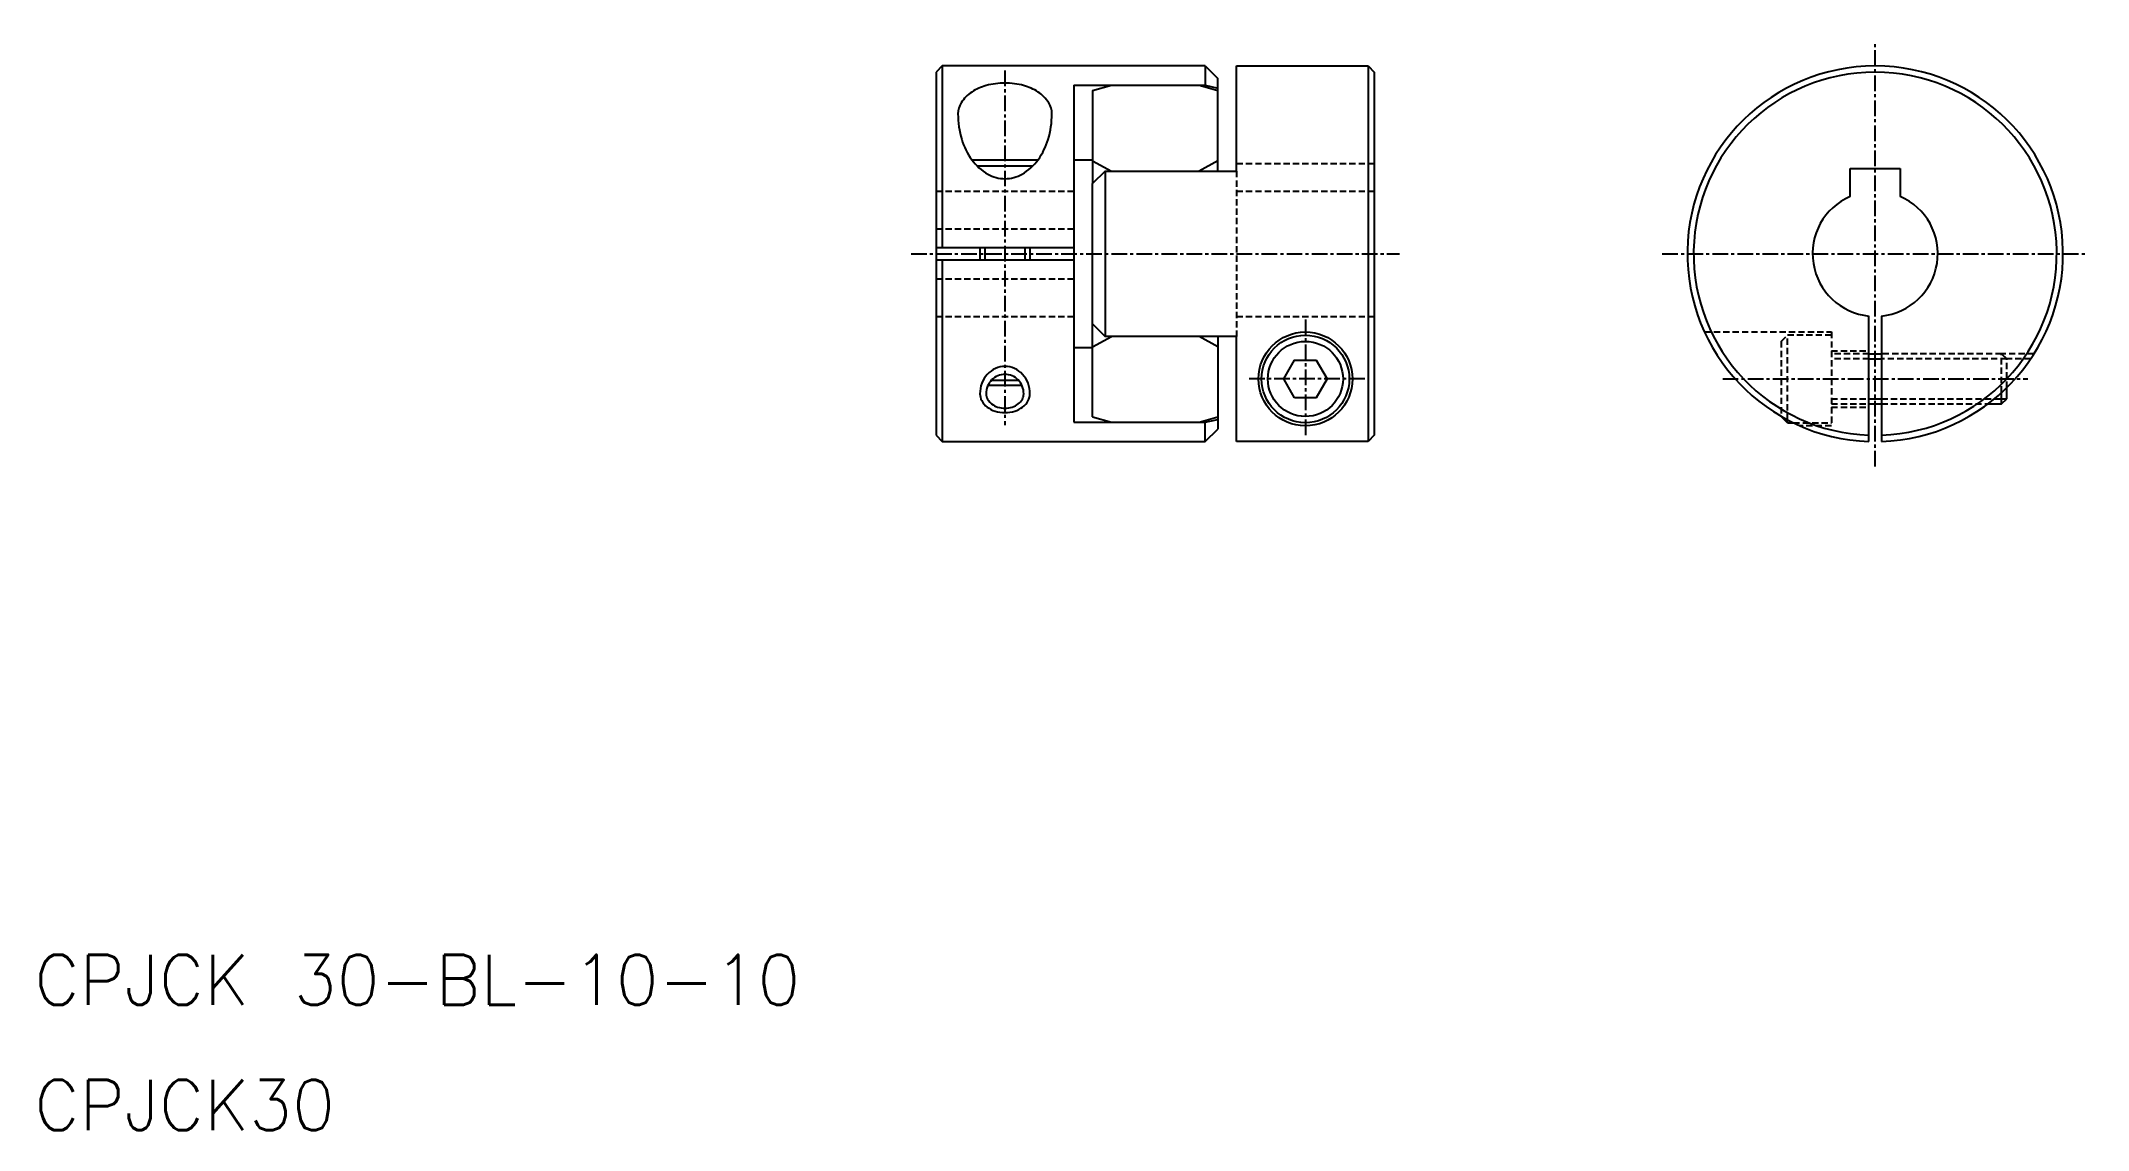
# Model space of a CAD drawing. Extents: x 11 to 174, y 10 to 97.
import ezdxf

# ---------------------------------------------------------------- set-up
doc = ezdxf.new("R2010")
doc.units = 0
doc.linetypes.add('CENTER', pattern=[2, 1.25, -0.25, 0.25, -0.25])
doc.linetypes.add('DASHED', pattern=[0.75, 0.5, -0.25])
doc.layers.get('0').update_dxf_attribs({"linetype": 'CONTINUOUS'})
doc.layers.add('CENTER', color=1, linetype='CENTER')
doc.styles.get("Standard").update_dxf_attribs({"font": 'txt', "bigfont": 'BIGFONT'})

msp = doc.modelspace()

# ---------------------------------------------------------------- linework, layer by layer
at = {"color": 7, "linetype": 'CONTINUOUS'}
for p, q in [((82.5, 95), (82, 94.5)), ((103.5, 95), (82.5, 95)), ((82.5, 95), (82.5, 80.5)), ((103.5, 95), (103.5, 93.321256)), ((103.5, 95), (104.5, 94)), ((106, 86.608607), (106, 95)), ((106, 95), (116.5, 95)), ((116.5, 95), (116.5, 65)), ((116.5, 95), (117, 94.5)), ((82, 94.5), (82, 65.5)), ((93, 93.465746), (93, 66.534254)), ((93, 93.465746), (103.5, 93.465746)), ((94.5, 93.032274), (96, 93.465746)), ((103, 93.465746), (104.5, 93.032274)), ((103.5, 93.465746), (104.5, 93.231095)), ((104.5, 86.608607), (104.5, 94)), ((117, 94.5), (117, 65.5)), ((94.5, 93.032274), (94.5, 85.608607)), ((84.858229, 87.5), (90.141772, 87.5)), ((89.711343, 87), (85.288658, 87)), ((87.5, 87), (87.5001, 87)), ((88.605672, 87), (88.605672, 87.0001)), ((93, 87.5), (94.5, 87.5)), ((94.5, 87.42244), (96, 86.608607)), ((104.5, 87.426968), (103, 86.608607)), ((155, 86.8), (159, 86.8)), ((155, 84.582576), (155, 86.8)), ((159, 86.8), (159, 84.582576)), ((95.5, 86.608607), (94.5, 85.608607)), ((94.5, 74.391394), (94.5, 85.608607)), ((95.5, 86.608607), (95.5, 73.391394)), ((95.5, 86.608607), (106, 86.608607)), ((82, 80.5), (93, 80.5)), ((85.5, 80.5), (85.5, 79.480856)), ((89.5, 80.5), (89.5, 79.480856)), ((93, 79.5), (82, 79.5)), ((82.5, 79.5), (82.5, 65)), ((94.5, 66.967727), (94.5, 74.391394)), ((94.5, 74.391394), (95.5, 73.391394)), ((156.5, 65.008336), (156.5, 75.025063)), ((157.5, 75.025063), (157.5, 65.008336)), ((93, 72.5), (94.5, 72.5)), ((94.5, 72.577561), (96, 73.391394)), ((106, 73.391394), (95.5, 73.391394)), ((104.5, 72.573033), (103, 73.391394)), ((104.5, 73.391394), (104.5, 66)), ((106, 65), (106, 73.391394)), ((156.5, 72), (157.5, 72)), ((86.151963, 69.5), (88.848037, 69.5)), ((86.424604, 69.9), (88.575396, 69.9)), ((167.1, 68), (167.1, 68.909914)), ((167.5, 68.4), (167.5, 69.287857)), ((156.5, 68), (157.5, 68)), ((166, 68), (167.1, 68)), ((167.1, 68), (167.5, 68.4)), ((82, 65.5), (82.5, 65)), ((93, 66.534254), (103.5, 66.534254)), ((94.5, 66.967727), (96, 66.534254)), ((103, 66.534254), (104.5, 66.967727)), ((103.5, 66.534254), (104.5, 66.768905)), ((103.5, 65), (103.5, 66.678745)), ((103.5, 65), (104.5, 66)), ((117, 65.5), (116.5, 65)), ((150, 66.5), (149.5, 67)), ((150, 66.5), (150, 66.733501)), ((150, 66.5), (150.461652, 66.5)), ((82.5, 65), (103.5, 65)), ((116.5, 65), (106, 65))]:
    msp.add_line(p, q, dxfattribs=at)
at = {"color": 3, "linetype": 'DASHED'}
for p, q in [((106, 87.22), (117, 87.22)), ((106, 86.608607), (106, 73.391394)), ((82, 85), (93, 85)), ((106, 85), (117, 85)), ((82, 82), (93, 82)), ((82, 78), (93, 78)), ((82, 75), (93, 75)), ((106, 75), (117, 75)), ((143.36411, 73.75), (153.5, 73.75)), ((153.5, 73.75), (153.5, 66.25)), ((149.5, 73), (150, 73.5)), ((149.5, 73), (149.5, 67.009619)), ((150, 66.733501), (150, 73.5)), ((153.5, 73.5), (150, 73.5)), ((153.5, 72.25), (156.5, 72.25)), ((156.5, 72), (153.5, 72)), ((167.1, 72), (157.5, 72)), ((167.1, 68.909914), (167.1, 72)), ((167.5, 71.6), (167.1, 72)), ((169.688578, 72), (167.1, 72)), ((156.5, 71.6), (153.5, 71.6)), ((167.5, 71.6), (157.5, 71.6)), ((167.5, 69.287857), (167.5, 71.6)), ((169.427389, 71.6), (167.5, 71.6)), ((153.5, 68.4), (156.5, 68.4)), ((153.5, 68), (156.5, 68)), ((153.5, 67.75), (156.5, 67.75)), ((157.5, 68.4), (166.509995, 68.4)), ((157.5, 68), (166, 68)), ((149.5, 67.009619), (149.5, 67)), ((150.461652, 66.5), (153.5, 66.5)), ((153.5, 66.25), (151.005211, 66.25))]:
    msp.add_line(p, q, dxfattribs=at)
at = {"color": 3, "linetype": 'CONTINUOUS'}
for p, q in [((85.9, 80.5), (85.9, 79.5)), ((89.1, 80.5), (89.1, 79.5)), ((156.5, 71.6), (157.5, 71.6)), ((156.5, 68.4), (157.5, 68.4)), ((166.509995, 68.4), (167.5, 68.4))]:
    msp.add_line(p, q, dxfattribs=at)
at = {"color": 7, "linetype": 'CONTINUOUS'}
for points in [[(91.25, 91.18034, 0.141948), (90.995207, 92.059746, 0.107163), (90.151651, 92.916676, 0.078886), (88.993942, 93.436883, 0.066312), (87.5, 93.63589, 0.066312), (86.006059, 93.436883, 0.078886), (84.84835, 92.916676, 0.107163), (84.004793, 92.059746, 0.141948), (83.75, 91.18034, 0.141948)], [(83.75, 91.18034, 0.072888), (84.050533, 89.129696, 0.083963), (84.84835, 87.513602, 0.106532), (86.132611, 86.358665, 0.130779), (87.5, 85.99479, 0.130779), (88.867389, 86.358665, 0.106532), (90.151651, 87.513602, 0.083963), (90.949468, 89.129696, 0.072888), (91.25, 91.18034, 0.072888)], [(89, 68.81966, 0.095619), (88.885089, 69.415045, 0.097255), (88.56066, 69.915435, 0.099661), (88.071663, 70.252144, 0.101432), (87.5, 70.36932, 0.101432), (86.928337, 70.252144, 0.099661), (86.43934, 69.915435, 0.097255), (86.114911, 69.415045, 0.095619), (86, 68.81966, 0.095619)], [(86, 68.81966, 0.124011), (86.107224, 68.393996, 0.10566), (86.43934, 68.002932, 0.087079), (86.909936, 67.756454, 0.077342), (87.5, 67.664631, 0.077342), (88.090064, 67.756454, 0.087079), (88.56066, 68.002932, 0.10566), (88.892777, 68.393996, 0.124011), (89, 68.81966, 0.124011)]]:
    msp.add_lwpolyline(points, format="xyb", dxfattribs=at)
at = {"color": 3, "linetype": 'CONTINUOUS'}
for points in [[(89.5, 68.81966, 0.091027), (89.345264, 69.662567, 0.09508), (88.914214, 70.361394, 0.101435), (88.25678, 70.837055, 0.106438), (87.5, 71, 0.106438), (86.74322, 70.837055, 0.101435), (86.085787, 70.361394, 0.09508), (85.654736, 69.662567, 0.091027), (85.5, 68.81966, 0.091027)], [(85.5, 68.81966, 0.126235), (85.64211, 68.265749, 0.10599), (86.085787, 67.753175, 0.086054), (86.711827, 67.431657, 0.075836), (87.5, 67.311423, 0.075836), (88.288173, 67.431657, 0.086054), (88.914214, 67.753175, 0.10599), (89.35789, 68.265749, 0.126235), (89.5, 68.81966, 0.126235)]]:
    msp.add_lwpolyline(points, format="xyb", dxfattribs=at)
at = {"color": 7, "linetype": 'CONTINUOUS'}
msp.add_lwpolyline([(110.633975, 68.5), (109.767949, 70), (110.633975, 71.5), (112.366026, 71.5), (113.232051, 70), (112.366026, 68.5)], close=True, dxfattribs=at)
for radius in [3.75, 3.5, 3]:
    msp.add_circle((111.5, 70), radius, dxfattribs=at)
for radius, start, end in [(15, 271.910213, 268.089787), (14.5, 271.976108, 268.023892), (5, 113.578178, 264.26083), (5, 275.73917, 66.421822)]:
    msp.add_arc((157, 80), radius, start, end, dxfattribs=at)
at = {"layer": 'CENTER', "color": 1, "linetype": 'CENTER'}
for p, q in [((157, 63), (157, 97)), ((87.5, 94.63589), (87.5, 66.311423)), ((80, 80), (119, 80)), ((140, 80), (174, 80)), ((111.5, 74.75), (111.5, 65.25)), ((116.25, 70), (106.75, 70)), ((144.81966, 70), (169.18034, 70))]:
    msp.add_line(p, q, dxfattribs=at)

# ---------------------------------------------------------------- texts
at = {"color": 7, "linetype": 'CONTINUOUS'}
for s, p in [('CPJCK 30-BL-10-10', (10, 20)), ('CPJCK30', (10, 10))]:
    msp.add_text(s, height=4, dxfattribs=at).set_placement(p)

doc.saveas('drawing.dxf')
